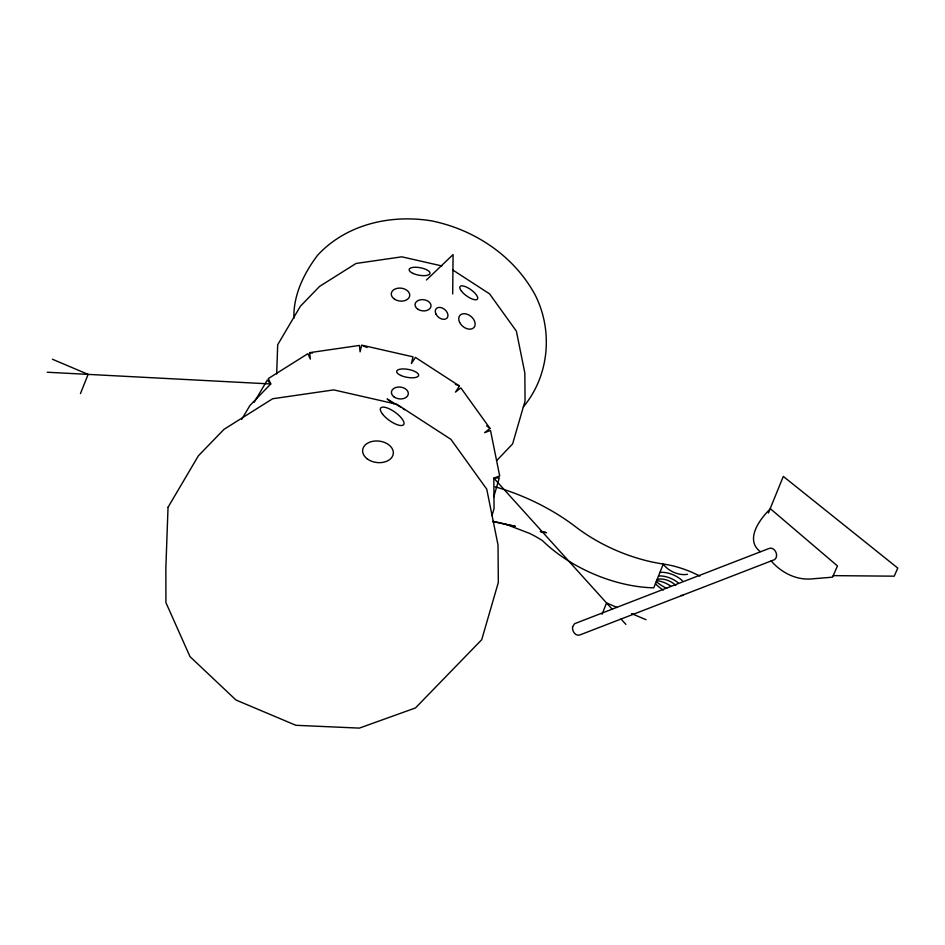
<?xml version="1.0" encoding="UTF-8"?>
<svg xmlns="http://www.w3.org/2000/svg" width="945" height="945" viewBox="0 0 945 945"><rect width="100%" height="100%" fill="white"/><g stroke="black" fill="none" stroke-linecap="round" stroke-linejoin="round"><path stroke-width="1.42" d="M452.69 293.942L453.08 254.595L426.455 279.98M276.661 373.972L277.7 344.736L300.404 306.215L319.611 286.37L356.029 263.466L401.802 256.827L441.882 265.947M493.715 497.07L499.291 477.851L493.822 478.123L494.058 508.623L492.002 515.675M80.455 393.581L88.133 374.385L52.447 359.254M602.048 614.274L606.56 602.981L617.097 607.446M768.38 513.052L783.31 476.41L897.75 568.063L894.23 576.178L833.23 575.635M241.648 419.497L249.882 405.547L270.754 383.965L268.321 378.555L307.893 353.666L310.326 359.076L309.653 352.65L359.407 345.433L360.092 351.847L361.651 345.138L413 356.832L411.441 363.541L415.375 357.387L459.424 385.973L455.49 392.116L460.853 387.887L489.994 428.416L484.631 432.656L490.502 430.483L499.692 475.961L493.822 478.123L612.36 609.395M254.205 402.275L267.293 380.055L270.754 383.965L47.25 372.236M523.294 406.941C549.269 375.992 553.321 330.809 535.177 295.005C514.092 256.012 474.803 229.694 431.782 220.917C391.006 214.102 346.413 224.119 317.638 255.197C303.971 273.247 293.174 295.183 293.919 318.276M497.07 460.215L512.615 443.902L525.054 401.046L524.841 373.003L516.383 331.163L489.569 293.871L452.726 269.963M545.808 532.354L540.245 531.515L546.517 532.826M309.653 352.65L312.464 353.04M492.605 521.581L515.261 526.306L506.284 524.44A78.211 42.915 19.4 0 0 492.959 521.333M506.284 524.44L529.743 533.464A78.211 42.915 19.4 0 1 542.501 540.646A102.946 56.499 23.5 0 0 653.786 587.814L663.295 564.023A66.374 36.43 23.5 0 1 699.855 576.107M455.372 384.343L459.424 385.973M631.591 613.589L646.073 619.731M362.986 345.74L366.991 347.524M401.235 407.472L387.131 398.991L393.628 403.763M403.09 408.76L404.484 409.776M486.628 425.852L489.994 428.416M771.12 560.893C780.948 572.221 795.265 579.899 810.456 579.001L832.557 577.171L837.447 565.925L770.423 508.776C760.087 518.734 744.447 539.477 760.205 551.596M621.054 619.034L625.885 624.373M687.499 574.276A16.644 9.131 23.5 0 1 663.295 564.023A111.061 60.964 23.5 0 1 575.836 526.956A138.88 76.226 23.5 0 0 495.168 486.817M659.941 572.41A18.723 10.277 23.5 0 1 682.774 581.151M683.188 595.433A22.751 12.486 23.5 0 1 680.861 595.444M663.284 589.999A22.751 12.486 23.5 0 1 655.44 583.667M666.697 588.369A28.952 15.888 23.5 0 1 656.267 581.6M656.68 580.561A18.215 9.993 23.5 0 1 670.997 586.266M657.094 579.533A13.324 7.312 23.5 0 1 675.758 585.463M658.523 575.977A17.896 9.828 23.5 0 1 678.073 582.722M168.033 507.288L165.859 567.803L165.918 602.603L189.992 656.61L235.955 700.009L295.868 725.299L359.36 728.111L415.457 707.947L481.714 639.706L498.322 582.486L498.027 545.029L486.746 489.167L450.942 439.366L396.829 404.259L333.739 389.895L272.609 398.766L223.989 429.349L198.344 455.856L168.033 507.288M572.564 626.937C571.855 630.965 575.552 636.706 580.041 634.886L774.51 559.664C779.389 556.227 774.841 546.245 769.017 548.49L574.56 623.712L572.564 626.937M400.94 375.496A11.175 4.004 10.6 0 0 418.564 375.673A11.175 4.004 10.6 0 0 403.468 368.928A11.175 4.004 10.6 0 0 400.94 375.496M382.583 414.158A14.175 4.997 35.7 0 0 403.019 425.167A14.175 4.997 35.7 0 0 390.923 409.646A14.175 4.997 35.7 0 0 382.583 414.158M367.003 458.679A15.415 10.761 7.1 0 0 392.766 455.667A15.415 10.761 7.1 0 0 374.173 441.102A15.415 10.761 7.1 0 0 367.003 458.679M413.178 273.471A10.608 3.804 10.6 0 0 429.916 273.648A10.608 3.804 10.6 0 0 415.576 267.246A10.608 3.804 10.6 0 0 413.178 273.471M461.503 291.178A10.702 3.78 35.7 0 0 476.953 299.494A10.702 3.78 35.7 0 0 467.81 287.764A10.702 3.78 35.7 0 0 461.503 291.178M394.514 299.175A9.273 6.473 7.1 0 0 409.598 296.364A9.273 6.473 7.1 0 0 397.42 288.284A9.273 6.473 7.1 0 0 394.514 299.175M417.844 309.228A8.032 5.611 7.1 0 0 430.908 306.782A8.032 5.611 7.1 0 0 420.36 299.789A8.032 5.611 7.1 0 0 417.844 309.228M435.976 314.106A7.158 4.961 40 0 0 446.961 318.122A7.158 4.961 40 0 0 441.906 307.857A7.158 4.961 40 0 0 435.976 314.106M459.624 322.387A9.285 6.438 40 0 0 473.87 327.608A9.285 6.438 40 0 0 467.314 314.295A9.285 6.438 40 0 0 459.624 322.387M393.829 396.758A8.493 5.93 7.1 0 0 408.027 395.104A8.493 5.93 7.1 0 0 397.786 387.072A8.493 5.93 7.1 0 0 393.829 396.758"/></g></svg>
